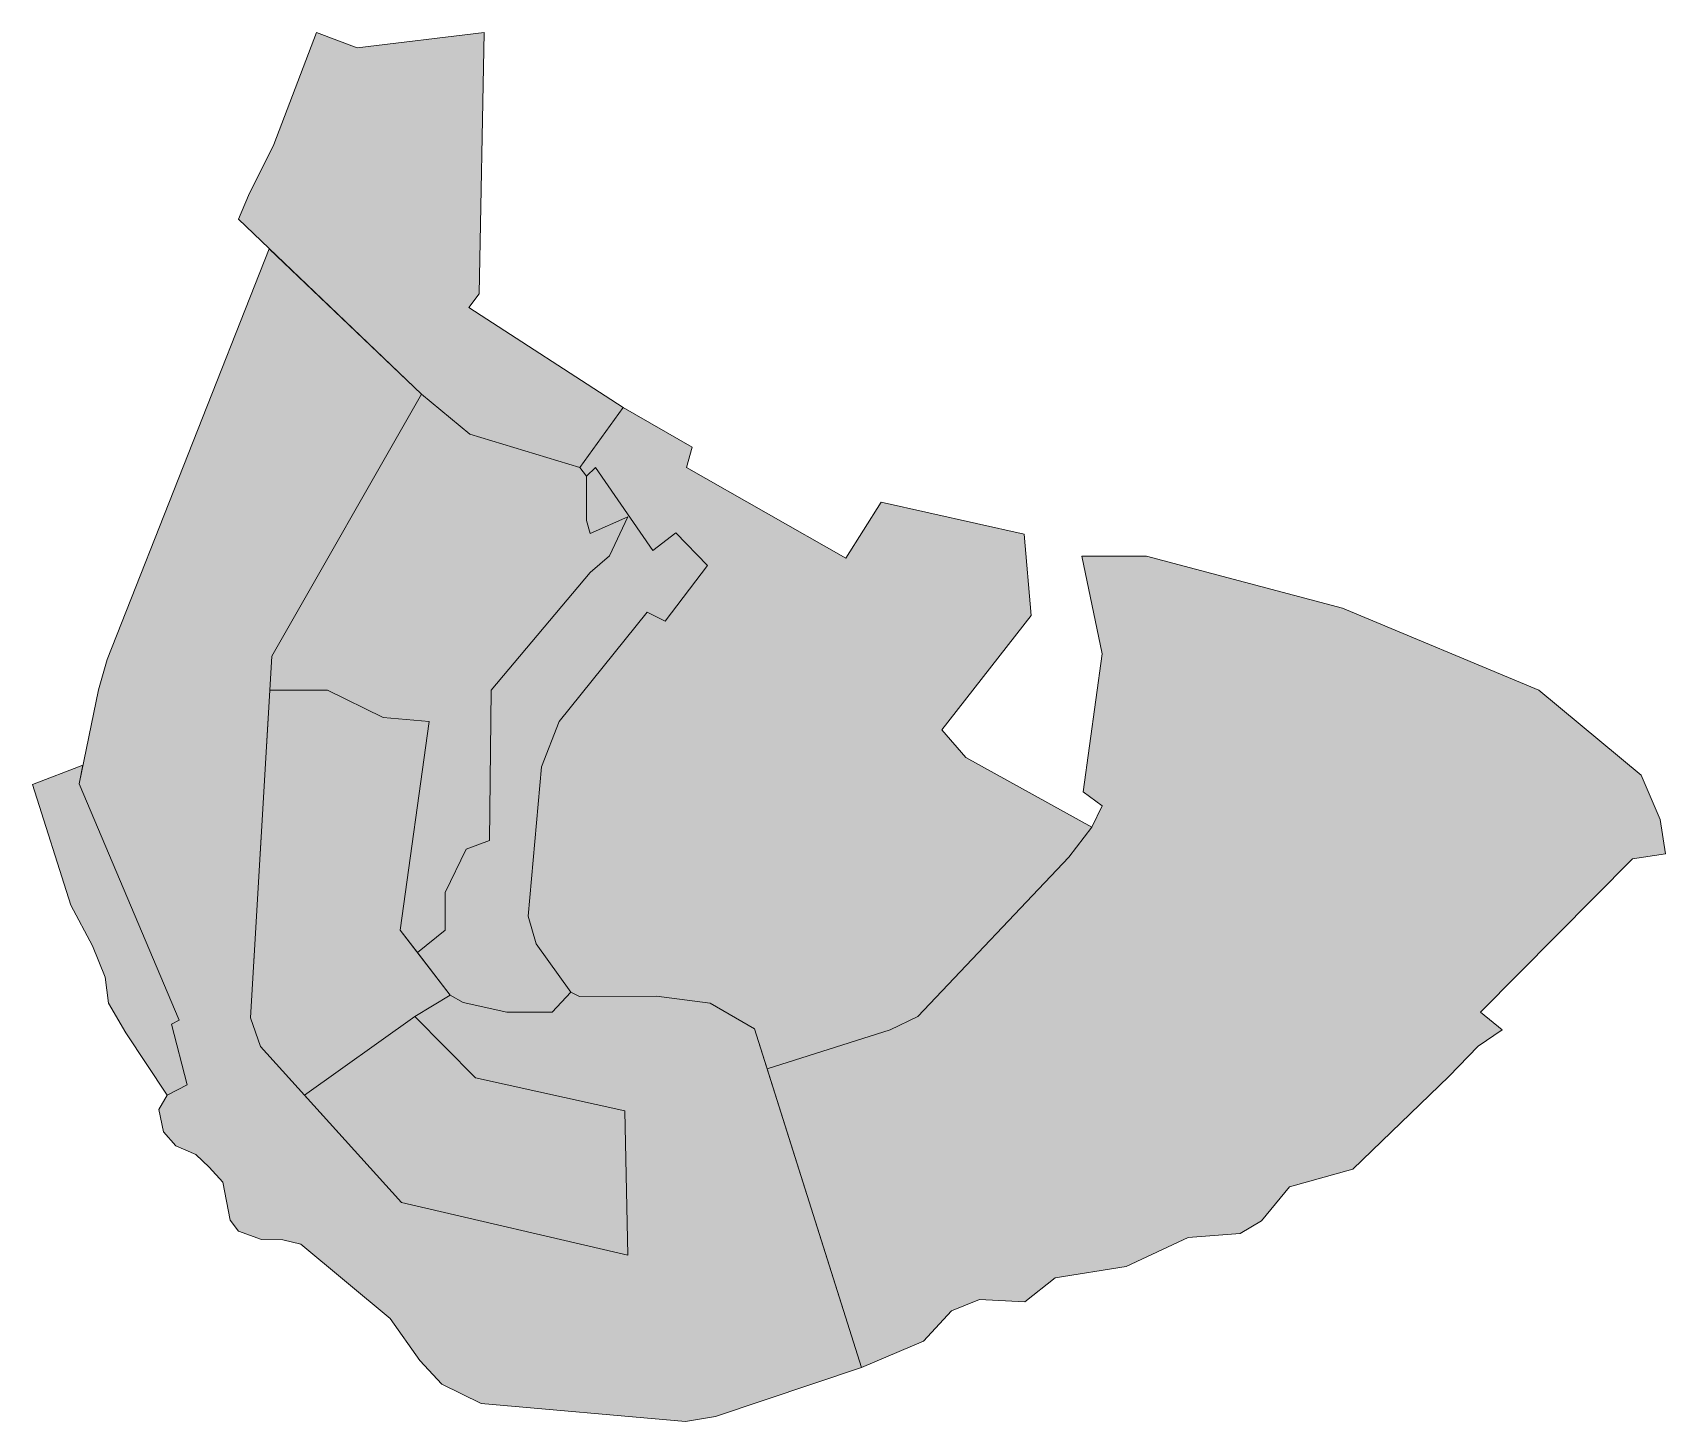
# Model space of a CAD drawing. Header units: inches. Extents: x -2699 to 1317, y -1720 to 1695.
import ezdxf

# ---------------------------------------------------------------- set-up
doc = ezdxf.new("R2010")
doc.units = ezdxf.units.IN
doc.header["$MEASUREMENT"] = 0
doc.layers.add('Layer 3', color=7, linetype='Continuous')

msp = doc.modelspace()

# ---------------------------------------------------------------- hatches: boundary and pattern name
at = {"layer": 'Layer 3', "true_color": 0xffffff}
for points in [[(-1353.4, 625.3), (-1246.3, 773.1), (-1626, 1019.2), (-1600.9, 1052.6), (-1588.4, 1695.2), (-1901.3, 1657.6), (-2001.5, 1695.2), (-2105.8, 1419.8), (-2168.4, 1294.6), (-2193.4, 1236.2), (-1742.8, 806.4), (-1623.8, 707.9)], [(-2117.2, 1163.6), (-1742.8, 806.4), (-2110.9, 161.6), (-2163.1, -727.9), (-2138.5, -798.5), (-1791.9, -1181.9), (-1235, -1311.2), (-1242.9, -956.4), (-1609.6, -875.6), (-1759.2, -724.7), (-1671.9, -671.7), (-1640.1, -690.2), (-1532.9, -714.1), (-1421.6, -714.1), (-1375.3, -665.1), (-1354.1, -675.7), (-1164.8, -674.4), (-1032.4, -691.6), (-923.8, -755.1), (-660.4, -1587.9), (-1019.2, -1708.4), (-1093.3, -1720.3), (-1596.4, -1676.6), (-1693.1, -1628.9), (-1747.3, -1570.7), (-1820.1, -1467.4), (-2039.9, -1284.7), (-2083.6, -1274.1), (-2136.6, -1272.8), (-2193.4, -1252.9), (-2213.4, -1225.1), (-2231.9, -1132.4), (-2265, -1095.4), (-2298.1, -1063.6), (-2347.1, -1042.4), (-2377.5, -1008), (-2389.4, -953.7), (-2368.3, -918), (-2319.3, -892.8), (-2357.7, -743.2), (-2339.1, -733.9), (-2585.4, -152.7), (-2537.7, 79), (-2516.5, 153.1)], [(-1742.8, 806.4), (-1623.8, 707.9), (-1353.4, 625.3), (-1336.7, 604.4), (-1336.7, 495.7), (-1328, 463.1), (-1235, 504.4), (-1280.2, 408.8), (-1328, 367.5), (-1571.5, 78.1), (-1575.9, -291.3), (-1632.8, -313), (-1684.6, -419.9), (-1684.6, -512.2), (-1753, -567), (-1795.5, -512.2), (-1723.7, 1.1), (-1836.8, 10.9), (-1973.7, 78.1), (-2115.8, 78.1), (-2110.9, 161.6)], [(-1315, 625.3), (-1336.7, 604.4), (-1353.4, 625.3), (-1246.3, 773.1), (-1076.7, 675.9), (-1090.7, 625.3), (-699.2, 402.7), (-611.9, 540.7), (-259.9, 461.8), (-243, 261.8), (-462.7, -19.8), (-403.5, -87.4), (-93.7, -259.2), (-150, -332.5), (-521.8, -724.7), (-589.4, -757.7), (-892.8, -853.3), (-923.8, -755.1), (-1032.4, -691.6), (-1164.8, -674.4), (-1354.1, -675.7), (-1375.3, -665.1), (-1460.7, -545.6), (-1480.2, -478.2), (-1447.6, -110.8), (-1404.1, 1.1), (-1187.8, 269.6), (-1143.2, 247.9), (-1038.9, 384.9), (-1117.2, 465.3), (-1173.7, 421.8)], [(-1336.7, 604.4), (-1315, 625.3), (-1173.7, 421.8), (-1117.2, 465.3), (-1038.9, 384.9), (-1143.2, 247.9), (-1187.8, 269.6), (-1404.1, 1.1), (-1447.6, -110.8), (-1480.2, -478.2), (-1460.7, -545.6), (-1375.3, -665.1), (-1421.6, -714.1), (-1532.9, -714.1), (-1640.1, -690.2), (-1671.9, -671.7), (-1753, -567), (-1684.6, -512.2), (-1684.6, -419.9), (-1632.8, -313), (-1575.9, -291.3), (-1571.5, 78.1), (-1328, 367.5), (-1280.2, 408.8), (-1235, 504.4), (-1328, 463.1), (-1336.7, 495.7)], [(-660.4, -1587.9), (-892.8, -853.3), (-589.4, -757.7), (-521.8, -724.7), (-150, -332.5), (-93.7, -259.2), (-68.4, -206.1), (-115.1, -171.9), (-68.4, 167.5), (-118.2, 407.3), (40.6, 407.3), (523.3, 279.6), (1005.9, 78.1), (1258.1, -131.4), (1304.8, -240.4), (1317.3, -324.4), (1236.3, -336.9), (862.7, -714.1), (915.6, -757.3), (856.4, -797.7), (784.8, -872.5), (548.2, -1099.8), (392.5, -1143.4), (324, -1227.4), (271, -1258.6), (143.4, -1267.9), (-9.2, -1339.5), (-183.6, -1367.6), (-258.3, -1426.7), (-370.4, -1420.5), (-438.9, -1448.5), (-507.4, -1523.2)], [(-1671.9, -671.7), (-1759.2, -724.7), (-2030.5, -918), (-2138.5, -798.5), (-2163.1, -727.9), (-2115.8, 78.1), (-1973.7, 78.1), (-1836.8, 10.9), (-1723.7, 1.1), (-1795.5, -512.2)], [(-2575.9, -106.4), (-2699.4, -154.2), (-2605.5, -450.4), (-2552, -550.9), (-2520.7, -627.9), (-2512.9, -691.8), (-2469.8, -764.9), (-2368.3, -918), (-2319.3, -892.8), (-2357.7, -743.2), (-2339.1, -733.9), (-2585.4, -152.7)], [(-1759.2, -724.7), (-1609.6, -875.6), (-1242.9, -956.4), (-1235, -1311.2), (-1791.9, -1181.9), (-2030.5, -918)]]:
    msp.add_hatch(color=7, dxfattribs=at).paths.add_polyline_path(points)

# ---------------------------------------------------------------- linework, layer by layer
at = {"layer": 'Layer 3', "lineweight": 0}
for points in [[(-1353.4, 625.3), (-1246.3, 773.1), (-1626, 1019.2), (-1600.9, 1052.6), (-1588.4, 1695.2), (-1901.3, 1657.6), (-2001.5, 1695.2), (-2105.8, 1419.8), (-2168.4, 1294.6), (-2193.4, 1236.2), (-1742.8, 806.4), (-1623.8, 707.9), (-1353.4, 625.3)], [(-2117.2, 1163.6), (-1742.8, 806.4), (-2110.9, 161.6), (-2163.1, -727.9), (-2138.5, -798.5), (-1791.9, -1181.9), (-1235, -1311.2), (-1242.9, -956.4), (-1609.6, -875.6), (-1759.2, -724.7), (-1671.9, -671.7), (-1640.1, -690.2), (-1532.9, -714.1), (-1421.6, -714.1), (-1375.3, -665.1), (-1354.1, -675.7), (-1164.8, -674.4), (-1032.4, -691.6), (-923.8, -755.1), (-660.4, -1587.9), (-1019.2, -1708.4), (-1093.3, -1720.3), (-1596.4, -1676.6), (-1693.1, -1628.9), (-1747.3, -1570.7), (-1820.1, -1467.4), (-2039.9, -1284.7), (-2083.6, -1274.1), (-2136.6, -1272.8), (-2193.4, -1252.9), (-2213.4, -1225.1), (-2231.9, -1132.4), (-2265, -1095.4), (-2298.1, -1063.6), (-2347.1, -1042.4), (-2377.5, -1008), (-2389.4, -953.7), (-2368.3, -918), (-2319.3, -892.8), (-2357.7, -743.2), (-2339.1, -733.9), (-2585.4, -152.7), (-2537.7, 79), (-2516.5, 153.1), (-2117.2, 1163.6)], [(-1742.8, 806.4), (-1623.8, 707.9), (-1353.4, 625.3), (-1336.7, 604.4), (-1336.7, 495.7), (-1328, 463.1), (-1235, 504.4), (-1280.2, 408.8), (-1328, 367.5), (-1571.5, 78.1), (-1575.9, -291.3), (-1632.8, -313), (-1684.6, -419.9), (-1684.6, -512.2), (-1753, -567), (-1795.5, -512.2), (-1723.7, 1.1), (-1836.8, 10.9), (-1973.7, 78.1), (-2115.8, 78.1), (-2110.9, 161.6), (-1742.8, 806.4)], [(-1315, 625.3), (-1336.7, 604.4), (-1353.4, 625.3), (-1246.3, 773.1), (-1076.7, 675.9), (-1090.7, 625.3), (-699.2, 402.7), (-611.9, 540.7), (-259.9, 461.8), (-243, 261.8), (-462.7, -19.8), (-403.5, -87.4), (-93.7, -259.2), (-150, -332.5), (-521.8, -724.7), (-589.4, -757.7), (-892.8, -853.3), (-923.8, -755.1), (-1032.4, -691.6), (-1164.8, -674.4), (-1354.1, -675.7), (-1375.3, -665.1), (-1460.7, -545.6), (-1480.2, -478.2), (-1447.6, -110.8), (-1404.1, 1.1), (-1187.8, 269.6), (-1143.2, 247.9), (-1038.9, 384.9), (-1117.2, 465.3), (-1173.7, 421.8), (-1315, 625.3)], [(-1336.7, 604.4), (-1315, 625.3), (-1173.7, 421.8), (-1117.2, 465.3), (-1038.9, 384.9), (-1143.2, 247.9), (-1187.8, 269.6), (-1404.1, 1.1), (-1447.6, -110.8), (-1480.2, -478.2), (-1460.7, -545.6), (-1375.3, -665.1), (-1421.6, -714.1), (-1532.9, -714.1), (-1640.1, -690.2), (-1671.9, -671.7), (-1753, -567), (-1684.6, -512.2), (-1684.6, -419.9), (-1632.8, -313), (-1575.9, -291.3), (-1571.5, 78.1), (-1328, 367.5), (-1280.2, 408.8), (-1235, 504.4), (-1328, 463.1), (-1336.7, 495.7), (-1336.7, 604.4)], [(-660.4, -1587.9), (-892.8, -853.3), (-589.4, -757.7), (-521.8, -724.7), (-150, -332.5), (-93.7, -259.2), (-68.4, -206.1), (-115.1, -171.9), (-68.4, 167.5), (-118.2, 407.3), (40.6, 407.3), (523.3, 279.6), (1005.9, 78.1), (1258.1, -131.4), (1304.8, -240.4), (1317.3, -324.4), (1236.3, -336.9), (862.7, -714.1), (915.6, -757.3), (856.4, -797.7), (784.8, -872.5), (548.2, -1099.8), (392.5, -1143.4), (324, -1227.4), (271, -1258.6), (143.4, -1267.9), (-9.2, -1339.5), (-183.6, -1367.6), (-258.3, -1426.7), (-370.4, -1420.5), (-438.9, -1448.5), (-507.4, -1523.2), (-660.4, -1587.9)], [(-1671.9, -671.7), (-1759.2, -724.7), (-2030.5, -918), (-2138.5, -798.5), (-2163.1, -727.9), (-2115.8, 78.1), (-1973.7, 78.1), (-1836.8, 10.9), (-1723.7, 1.1), (-1795.5, -512.2), (-1671.9, -671.7)], [(-2575.9, -106.4), (-2699.4, -154.2), (-2605.5, -450.4), (-2552, -550.9), (-2520.7, -627.9), (-2512.9, -691.8), (-2469.8, -764.9), (-2368.3, -918), (-2319.3, -892.8), (-2357.7, -743.2), (-2339.1, -733.9), (-2585.4, -152.7), (-2575.9, -106.4)], [(-1759.2, -724.7), (-1609.6, -875.6), (-1242.9, -956.4), (-1235, -1311.2), (-1791.9, -1181.9), (-2030.5, -918), (-1759.2, -724.7)]]:
    msp.add_lwpolyline(points, dxfattribs=at)

doc.saveas('drawing.dxf')
